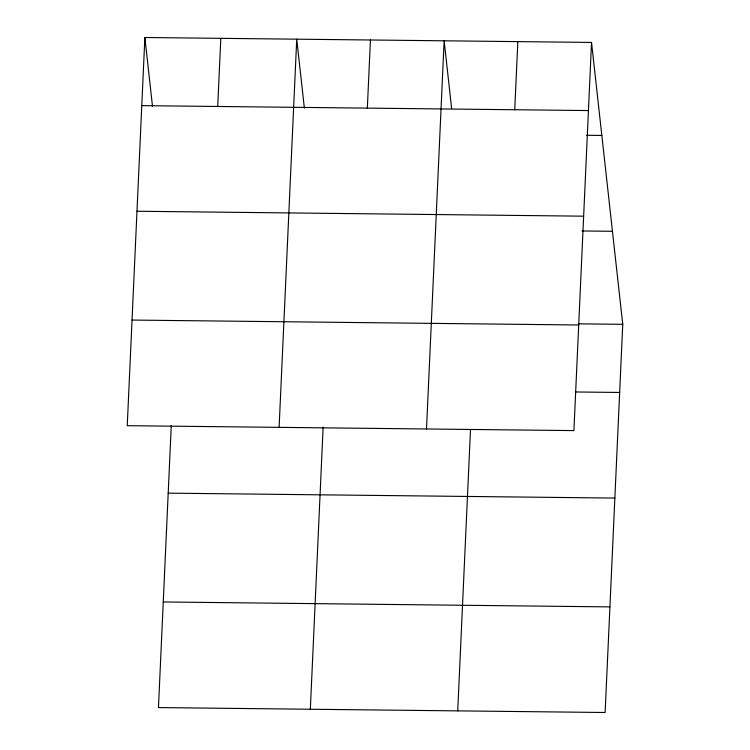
<?xml version="1.0" encoding="UTF-8"?>
<svg xmlns="http://www.w3.org/2000/svg" width="750" height="750" viewBox="0 0 750 750"><rect width="100%" height="100%" fill="white"/><g stroke="black" fill="none" stroke-linecap="round" stroke-linejoin="round"><path stroke-width="1.12" d="M144.872 37.5L127.247 425.681L573.909 430.603L591.534 42.431L144.872 37.5L152.503 106.406M171.272 425.419L158.466 707.569L605.128 712.5L622.753 324.319L591.534 42.431M217.716 106.472L220.809 38.334M279.113 427.35L296.737 39.178L304.369 108.084M310.331 709.247L323.137 427.087M367.341 108.122L370.434 39.984M426.506 428.981L444.141 40.8L451.641 108.562M457.725 710.878L470.484 429.862M514.744 109.753L517.837 41.616M141.778 105.638L588.441 110.559M586.631 135.281L601.838 135.45M136.988 211.247L583.65 216.178M582.038 230.963L612.45 231.3M578.297 323.831L622.753 324.319M132.047 320.062L578.709 324.994M575.203 391.969L619.659 392.456M168.197 493.144L614.859 498.075M163.256 601.959L609.919 606.891"/></g></svg>
